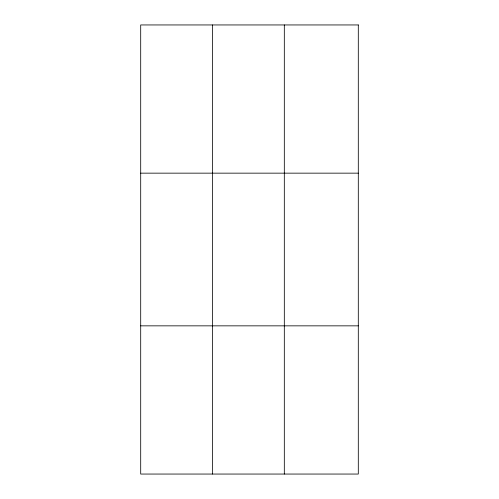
<?xml version="1.0" encoding="UTF-8"?>
<svg xmlns="http://www.w3.org/2000/svg" width="499" height="499" viewBox="0 0 499 499"><rect width="100%" height="100%" fill="white"/><g stroke="black" fill="none" stroke-linecap="round" stroke-linejoin="round"><path stroke-width="0.75" d="M212.512 474.05L212.512 24.95M284.318 474.05L284.318 24.95M140.699 173.153L358.301 173.153M140.699 325.847L358.301 325.847M358.301 24.95L358.301 474.05L140.699 474.05L140.699 24.95L358.301 24.95"/></g></svg>
